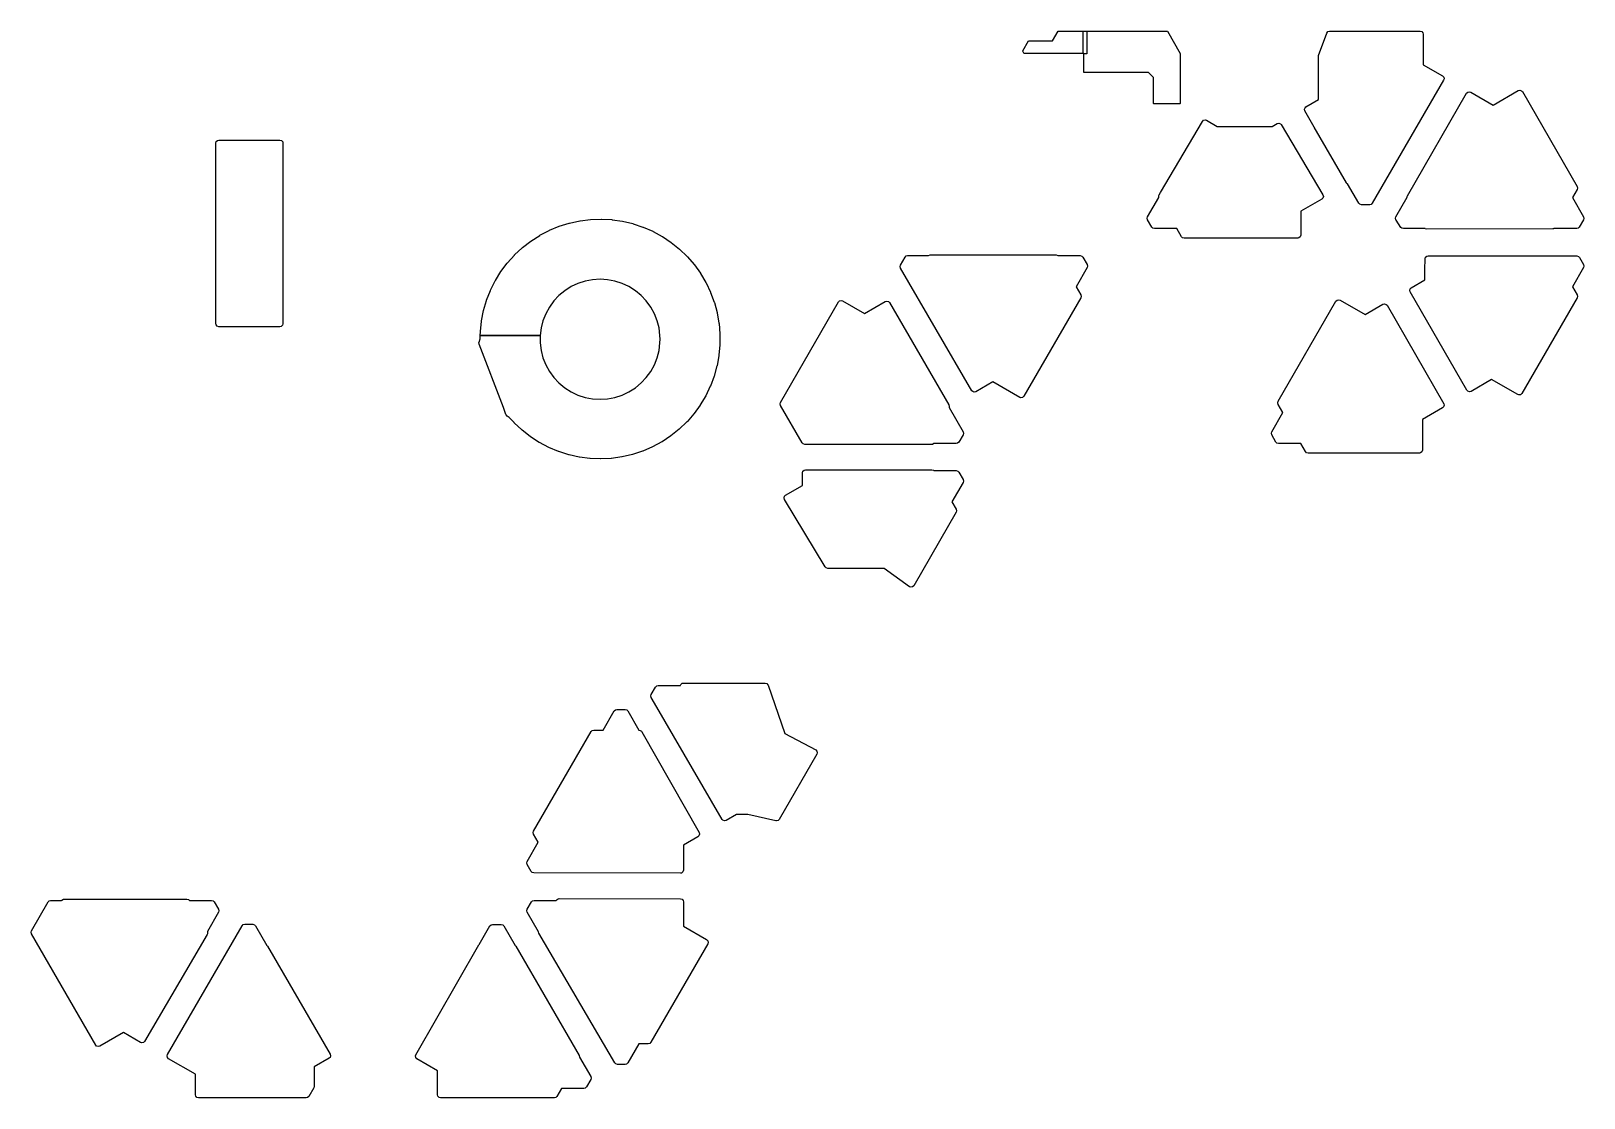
# Model space of a CAD drawing. Extents: x 133.3 to 198.1, y -113.6 to -69.1.
import ezdxf

# ---------------------------------------------------------------- set-up
doc = ezdxf.new("R2010")
doc.units = 0
doc.layers.add('BLACK', color=7, linetype='CONTINUOUS')

msp = doc.modelspace()

# ---------------------------------------------------------------- linework, layer by layer
at = {"layer": 'BLACK', "linetype": 'CONTINUOUS'}
for p, q in [((175.898211, -69.473351), (176.125774, -69.079201)), ((176.125774, -69.079201), (176.132879, -69.07375)), ((176.132879, -69.07375), (176.135907, -69.073351)), ((176.135907, -69.073351), (177.3137, -69.073312)), ((177.1746, -69.085016), (177.178027, -69.076743)), ((177.1746, -69.9883), (177.1746, -69.085016)), ((177.178027, -69.076743), (177.1863, -69.073316)), ((177.1863, -69.073316), (180.67324, -69.0732)), ((177.3137, -69.073312), (177.321973, -69.076739)), ((177.321973, -69.076739), (177.3254, -69.085012)), ((177.3254, -69.085012), (177.3254, -69.997671)), ((180.67324, -69.0732), (180.681513, -69.076627)), ((180.681513, -69.076627), (180.683376, -69.079056)), ((180.683376, -69.079056), (181.218436, -70.007102)), ((186.986103, -70.08341), (187.331281, -69.152014)), ((187.331281, -69.152014), (187.373708, -69.09509)), ((187.373708, -69.09509), (187.440177, -69.07014)), ((187.440177, -69.07014), (187.449428, -69.0698)), ((187.449428, -69.0698), (191.222504, -69.0698)), ((191.222504, -69.0698), (191.290625, -69.089802)), ((191.290625, -69.089802), (191.337118, -69.143458)), ((191.337118, -69.143458), (191.348504, -69.1958)), ((191.348504, -69.1958), (191.348503, -70.474819)), ((174.65042, -69.903336), (174.651589, -69.900514)), ((174.651589, -69.912214), (174.65042, -69.903336)), ((174.651589, -69.900514), (174.894835, -69.479201)), ((174.698896, -69.99415), (174.651589, -69.912214)), ((174.894835, -69.479201), (174.901939, -69.47375)), ((174.901939, -69.47375), (174.904967, -69.473351)), ((174.904967, -69.473351), (175.898211, -69.473351)), ((174.700755, -69.996573), (174.698896, -69.99415)), ((174.709028, -70), (174.700755, -69.996573)), ((177.2, -70), (174.709028, -70)), ((177.178027, -69.996573), (177.1746, -69.9883)), ((177.1863, -70), (177.178027, -69.996573)), ((177.2, -70), (177.1863, -70)), ((177.2, -70.7883), (177.2, -70)), ((177.2, -70.0137), (177.2, -70)), ((177.203427, -70.021973), (177.2, -70.0137)), ((177.2117, -70.0254), (177.203427, -70.021973)), ((177.297672, -70.0254), (177.2117, -70.0254)), ((177.30215, -70.024509), (177.297672, -70.0254)), ((177.313483, -70.019814), (177.30215, -70.024509)), ((177.319814, -70.013483), (177.313483, -70.019814)), ((177.324509, -70.002149), (177.319814, -70.013483)), ((177.3254, -69.997671), (177.324509, -70.002149)), ((181.218436, -70.007102), (181.22, -70.012946)), ((181.22, -70.012946), (181.22, -72.0883)), ((186.97825, -70.127196), (186.986103, -70.08341)), ((186.97825, -71.929999), (186.97825, -70.127196)), ((191.348503, -70.474819), (192.158074, -70.942225)), ((177.203427, -70.796573), (177.2, -70.7883)), ((177.2117, -70.8), (177.203427, -70.796573)), ((179.900001, -70.8), (177.2117, -70.8)), ((180.1, -70.999999), (179.900001, -70.8)), ((180.1, -72.0883), (180.1, -70.999999)), ((192.204114, -71.114481), (189.229321, -76.25209)), ((192.158074, -70.942225), (192.207067, -70.993607)), ((192.220503, -71.063321), (192.204114, -71.114481)), ((192.207067, -70.993607), (192.220503, -71.063321)), ((190.693779, -75.944619), (193.161236, -71.666951)), ((193.161236, -71.666951), (193.212599, -71.617938)), ((193.212599, -71.617938), (193.282307, -71.604474)), ((193.282307, -71.604474), (193.33338, -71.620789)), ((193.33338, -71.620789), (194.262082, -72.156976)), ((194.262084, -72.156976), (195.313803, -71.549764)), ((195.313803, -71.549764), (195.382798, -71.533026)), ((195.382798, -71.533026), (195.44989, -71.556246)), ((195.44989, -71.556246), (195.485922, -71.595883)), ((195.485922, -71.595883), (197.768212, -75.548928)), ((180.103427, -72.096573), (180.1, -72.0883)), ((180.1117, -72.1), (180.103427, -72.096573)), ((181.2083, -72.1), (180.1117, -72.1)), ((181.216573, -72.096573), (181.2083, -72.1)), ((181.22, -72.0883), (181.216573, -72.096573)), ((186.400091, -72.33242), (186.423217, -72.265296)), ((186.416927, -72.401392), (186.400091, -72.33242)), ((186.810049, -73.080085), (186.416927, -72.401392)), ((186.423217, -72.265296), (186.462701, -72.229267)), ((186.462701, -72.229267), (186.97825, -71.929999)), ((194.262082, -72.156976), (194.262084, -72.156976)), ((180.400007, -75.799986), (182.143841, -72.837657)), ((182.143841, -72.837657), (182.195636, -72.7891)), ((182.195636, -72.7891), (182.26546, -72.776253)), ((182.26546, -72.776253), (182.315425, -72.792458)), ((182.315425, -72.792458), (182.761144, -73.0498)), ((182.761144, -73.0498), (185.049171, -73.0498)), ((185.049171, -73.049799), (185.259747, -72.927562)), ((185.049171, -73.0498), (185.049171, -73.049799)), ((185.259747, -72.927562), (185.328703, -72.910662)), ((185.328703, -72.910662), (185.395849, -72.933725)), ((185.395849, -72.933725), (185.431356, -72.972223)), ((185.431356, -72.972223), (187.169506, -75.900744)), ((188.149422, -75.400709), (186.810049, -73.080085)), ((141, -73.746), (141.020002, -73.677879)), ((141, -81.274), (141, -73.746)), ((141.020002, -73.677879), (141.073658, -73.631386)), ((141.073658, -73.631386), (141.126, -73.62)), ((141.126, -73.62), (143.674, -73.62)), ((143.674, -73.62), (143.742121, -73.640002)), ((143.742121, -73.640002), (143.788614, -73.693658)), ((143.788614, -73.693658), (143.8, -73.746)), ((143.8, -73.746), (143.8, -81.274)), ((188.165313, -75.422477), (188.149422, -75.400709)), ((188.192959, -75.439329), (188.165313, -75.422477)), ((188.662129, -76.251953), (188.192959, -75.439329)), ((197.768212, -75.674928), (197.573647, -76.011926)), ((197.768212, -75.548928), (197.78495, -75.617923)), ((197.78495, -75.617923), (197.768212, -75.674928)), ((179.85973, -76.814953), (180.323357, -76.011928)), ((180.321092, -76.003474), (180.322782, -75.932498)), ((180.323357, -76.011928), (180.321092, -76.003474)), ((180.322782, -75.932498), (180.33549, -75.904826)), ((180.33549, -75.904826), (180.400007, -75.799986)), ((187.124154, -76.074173), (186.242417, -76.583245)), ((187.164664, -76.0369), (187.124154, -76.074173)), ((187.187074, -75.969533), (187.164664, -76.0369)), ((187.169506, -75.900744), (187.187074, -75.969533)), ((188.703127, -76.294951), (188.662129, -76.251953)), ((188.771248, -76.314953), (188.703127, -76.294951)), ((189.120281, -76.314953), (188.771248, -76.314953)), ((189.177877, -76.301019), (189.120281, -76.314953)), ((189.229321, -76.25209), (189.177877, -76.301019)), ((190.210019, -76.814952), (190.682243, -75.997037)), ((190.682243, -75.997037), (190.682905, -75.969214)), ((190.682905, -75.969214), (190.693779, -75.944619)), ((197.573647, -76.011926), (198.037272, -76.814953)), ((155.751852, -77.076625), (156.177414, -76.984199)), ((156.177414, -76.984199), (156.188506, -76.982304)), ((156.188506, -76.982304), (156.620627, -76.928212)), ((156.620627, -76.928212), (156.631844, -76.927314)), ((156.631844, -76.927314), (157.067077, -76.911992)), ((157.067077, -76.911992), (157.078329, -76.912099)), ((157.078329, -76.912099), (157.513182, -76.935666)), ((157.513182, -76.935666), (157.524379, -76.936776)), ((157.524379, -76.936776), (157.95539, -76.999045)), ((157.95539, -76.999045), (157.966444, -77.001149)), ((157.966444, -77.001149), (158.390204, -77.101629)), ((179.842992, -76.871958), (179.85973, -76.814953)), ((179.85973, -76.940953), (179.842992, -76.871958)), ((180.036984, -77.247966), (179.85973, -76.940953)), ((186.242417, -76.583245), (186.242417, -77.584966)), ((190.193281, -76.871948), (190.210019, -76.814952)), ((190.210014, -76.940945), (190.193281, -76.871948)), ((190.217213, -76.953416), (190.210014, -76.940945)), ((190.222186, -76.961335), (190.217213, -76.953416)), ((190.422726, -77.255878), (190.222186, -76.961335)), ((198.037272, -76.940953), (197.860019, -77.247966)), ((198.037272, -76.814953), (198.05401, -76.883949)), ((198.05401, -76.883949), (198.037272, -76.940953)), ((154.140198, -77.827655), (154.506558, -77.592205)), ((154.506558, -77.592205), (154.516286, -77.58655)), ((154.516286, -77.58655), (154.902182, -77.384728)), ((154.902182, -77.384728), (154.912377, -77.379963)), ((154.912377, -77.379963), (155.314753, -77.21337)), ((155.314753, -77.21337), (155.325331, -77.209534)), ((155.325331, -77.209534), (155.740973, -77.079501)), ((155.740973, -77.079501), (155.751852, -77.076625)), ((158.390204, -77.101629), (158.401027, -77.104712)), ((158.401027, -77.104712), (158.814116, -77.242593)), ((158.814116, -77.242593), (158.82462, -77.246629)), ((158.82462, -77.246629), (159.223753, -77.420812)), ((159.223753, -77.420812), (159.233855, -77.425768)), ((159.233855, -77.425768), (159.615875, -77.634876)), ((159.615875, -77.634876), (159.625494, -77.640715)), ((159.625494, -77.640715), (159.987322, -77.883064)), ((180.077982, -77.290964), (180.036984, -77.247966)), ((180.146103, -77.310966), (180.077982, -77.290964)), ((181.073356, -77.310966), (180.146103, -77.310966)), ((181.267924, -77.647966), (181.073356, -77.310966)), ((181.308922, -77.690964), (181.267924, -77.647966)), ((181.377043, -77.710966), (181.308922, -77.690964)), ((186.168759, -77.69958), (186.116417, -77.710966)), ((186.222415, -77.653087), (186.168759, -77.69958)), ((186.242417, -77.584966), (186.222415, -77.653087)), ((190.458756, -77.290964), (190.422726, -77.255878)), ((190.526877, -77.310966), (190.458756, -77.290964)), ((191.426152, -77.310966), (190.526877, -77.310966)), ((191.4346, -77.317758), (191.426152, -77.310966)), ((191.502767, -77.337601), (191.4346, -77.317758)), ((196.757435, -77.325281), (191.502767, -77.337601)), ((196.783919, -77.322402), (196.757435, -77.325281)), ((196.804865, -77.310966), (196.783919, -77.322402)), ((197.7509, -77.310966), (196.804865, -77.310966)), ((197.808637, -77.296959), (197.7509, -77.310966)), ((197.860019, -77.247966), (197.808637, -77.296959)), ((153.459867, -78.405463), (153.778553, -78.108647)), ((153.778553, -78.108647), (153.787122, -78.101353)), ((153.787122, -78.101353), (154.131013, -77.834155)), ((154.131013, -77.834155), (154.140198, -77.827655)), ((159.987322, -77.883064), (159.996383, -77.889737)), ((159.996383, -77.889737), (160.335155, -78.163407)), ((160.335155, -78.163407), (160.343583, -78.170862)), ((160.343583, -78.170862), (160.656572, -78.47365)), ((186.116417, -77.710966), (181.377043, -77.710966)), ((152.89306, -79.094981), (153.153919, -78.746254)), ((153.153919, -78.746254), (153.161055, -78.737554)), ((153.161055, -78.737554), (153.451984, -78.413493)), ((153.451984, -78.413493), (153.459867, -78.405463)), ((160.656572, -78.47365), (160.664303, -78.481828)), ((160.664303, -78.481828), (160.949052, -78.81136)), ((160.949052, -78.81136), (160.956021, -78.820193)), ((160.956021, -78.820193), (161.210213, -79.173783)), ((169.53954, -78.883817), (169.556013, -78.826976)), ((169.556455, -78.95277), (169.53954, -78.883817)), ((169.556013, -78.826976), (169.742599, -78.500452)), ((172.527915, -84.069147), (169.556455, -78.95277)), ((169.742599, -78.500452), (169.793764, -78.451231)), ((169.793764, -78.451231), (169.851998, -78.436966)), ((169.851998, -78.436966), (170.723943, -78.436966)), ((170.723943, -78.436966), (170.784327, -78.403993)), ((170.784327, -78.403993), (170.811251, -78.401113)), ((170.811251, -78.401113), (176.040924, -78.406872)), ((176.040924, -78.406872), (176.109022, -78.426949)), ((176.109022, -78.426949), (176.121438, -78.436965)), ((176.121438, -78.436965), (177.050321, -78.436965)), ((177.336694, -78.932978), (176.873068, -79.736002)), ((177.050321, -78.436965), (177.118442, -78.456967)), ((177.118442, -78.456967), (177.15944, -78.499965)), ((177.15944, -78.499965), (177.336694, -78.806978)), ((177.336694, -78.806978), (177.353432, -78.875973)), ((177.353432, -78.875973), (177.336694, -78.932978)), ((191.423655, -79.02105), (191.428616, -78.5746)), ((191.428616, -78.5746), (191.449374, -78.506706)), ((191.449374, -78.506706), (191.503542, -78.460812)), ((191.503542, -78.460812), (191.554608, -78.45)), ((191.554608, -78.45), (197.758425, -78.45)), ((198.037272, -78.932978), (197.573646, -79.736003)), ((197.758425, -78.45), (197.826546, -78.470002)), ((197.826546, -78.470002), (197.867544, -78.513)), ((197.867544, -78.513), (198.037272, -78.806978)), ((198.037272, -78.806978), (198.05401, -78.875973)), ((198.05401, -78.875973), (198.037272, -78.932978)), ((152.457821, -79.874254), (152.652551, -79.484716)), ((152.652551, -79.484716), (152.658027, -79.474886)), ((152.658027, -79.474886), (152.886729, -79.104284)), ((152.886729, -79.104284), (152.89306, -79.094981)), ((156.103051, -79.595366), (155.818708, -79.729167)), ((156.103055, -79.595364), (156.103051, -79.595366)), ((156.401936, -79.498251), (156.103055, -79.595364)), ((156.401944, -79.498249), (156.401936, -79.498251)), ((156.710629, -79.439364), (156.401944, -79.498249)), ((156.710652, -79.439361), (156.710629, -79.439364)), ((157.024272, -79.419631), (156.710652, -79.439361)), ((157.024286, -79.419631), (157.024272, -79.419631)), ((157.337905, -79.439361), (157.024286, -79.419631)), ((157.337928, -79.439364), (157.337905, -79.439361)), ((157.646613, -79.498249), (157.337928, -79.439364)), ((157.646621, -79.498251), (157.646613, -79.498249)), ((157.945502, -79.595364), (157.646621, -79.498251)), ((157.945506, -79.595366), (157.945502, -79.595364)), ((158.229849, -79.729167), (157.945506, -79.595366)), ((161.210213, -79.173783), (161.216367, -79.183205)), ((161.216367, -79.183205), (161.438012, -79.558088)), ((161.438012, -79.558088), (161.443301, -79.56802)), ((161.443301, -79.56802), (161.630616, -79.961179)), ((190.851575, -79.780284), (191.423647, -79.45)), ((191.423647, -79.02245), (191.423655, -79.02105)), ((191.423647, -79.45), (191.423647, -79.02245)), ((152.290406, -80.300529), (152.294048, -80.289882)), ((152.294048, -80.289882), (152.453244, -79.884534)), ((152.453244, -79.884534), (152.457821, -79.874254)), ((155.311217, -80.09788), (155.096088, -80.326971)), ((155.311219, -80.097878), (155.311217, -80.09788)), ((155.553364, -79.897558), (155.311219, -80.097878)), ((155.553367, -79.897556), (155.553364, -79.897558)), ((155.818694, -79.729175), (155.553367, -79.897556)), ((155.818708, -79.729167), (155.818694, -79.729175)), ((158.229863, -79.729175), (158.229849, -79.729167)), ((158.49519, -79.897556), (158.229863, -79.729175)), ((158.495193, -79.897558), (158.49519, -79.897556)), ((158.737338, -80.097878), (158.495193, -79.897558)), ((158.73734, -80.09788), (158.737338, -80.097878)), ((158.952469, -80.326971), (158.73734, -80.09788)), ((161.630616, -79.961179), (161.634997, -79.971544)), ((161.634997, -79.971544), (161.786482, -80.379835)), ((177.067634, -80.199003), (174.697749, -84.303764)), ((176.873068, -79.736002), (176.873068, -79.736003)), ((176.873068, -79.736003), (177.067634, -80.073003)), ((177.067634, -80.073003), (177.084372, -80.141998)), ((177.084372, -80.141998), (177.067634, -80.199003)), ((187.713378, -80.339262), (187.76476, -80.290269)), ((187.76476, -80.290269), (187.834474, -80.276833)), ((187.834474, -80.276833), (187.885497, -80.293143)), ((187.885497, -80.293143), (188.924386, -80.892947)), ((190.788714, -79.883483), (190.811895, -79.816377)), ((190.805494, -79.952468), (190.788714, -79.883483)), ((193.175009, -84.050922), (190.805494, -79.952468)), ((190.811895, -79.816377), (190.851575, -79.780284)), ((197.768212, -80.199003), (195.466483, -84.185712)), ((197.573646, -79.736003), (197.573646, -79.736004)), ((197.573646, -79.736004), (197.768212, -80.073003)), ((197.768212, -80.073003), (197.78495, -80.141998)), ((197.78495, -80.141998), (197.768212, -80.199003)), ((152.080705, -81.156592), (152.165328, -80.729404)), ((152.165328, -80.729404), (152.168005, -80.718475)), ((152.168005, -80.718475), (152.290406, -80.300529)), ((154.759975, -80.856601), (154.644288, -81.14879)), ((154.911373, -80.581209), (154.759975, -80.856601)), ((155.096088, -80.326971), (154.911373, -80.581209)), ((159.137185, -80.581209), (158.952469, -80.326971)), ((159.288582, -80.856601), (159.137184, -80.581209)), ((159.137184, -80.581209), (159.137185, -80.581209)), ((159.404269, -81.14879), (159.288582, -80.856601)), ((161.786482, -80.379835), (161.789921, -80.390548)), ((161.789921, -80.390548), (161.904379, -80.810733)), ((161.904379, -80.810733), (161.906849, -80.821712)), ((161.906849, -80.821712), (161.983363, -81.250438)), ((164.547182, -84.555722), (166.964512, -80.368785)), ((166.964512, -80.368785), (167.015894, -80.319792)), ((167.015894, -80.319792), (167.085608, -80.306356)), ((167.085608, -80.306356), (167.136631, -80.322666)), ((167.136631, -80.322666), (168.04737, -80.848482)), ((168.04737, -80.848482), (168.047372, -80.848482)), ((168.047372, -80.848482), (168.916055, -80.346945)), ((168.916055, -80.346945), (168.98505, -80.330207)), ((168.98505, -80.330207), (169.052142, -80.353427)), ((169.052142, -80.353427), (169.088012, -80.392784)), ((169.088012, -80.392784), (171.565546, -84.658699)), ((185.303934, -84.51254), (187.713378, -80.339262)), ((188.924386, -80.892947), (188.924388, -80.892947)), ((188.924388, -80.892947), (189.670723, -80.462049)), ((189.670723, -80.462049), (189.739718, -80.445311)), ((189.739718, -80.445311), (189.80681, -80.468531)), ((189.80681, -80.468531), (189.842893, -80.508256)), ((189.842893, -80.508256), (192.206636, -84.610045)), ((141.011386, -81.326342), (141, -81.274)), ((141.057879, -81.379998), (141.011386, -81.326342)), ((141.126, -81.4), (141.057879, -81.379998)), ((143.674, -81.4), (141.126, -81.4)), ((143.726342, -81.388614), (143.674, -81.4)), ((143.779998, -81.342121), (143.726342, -81.388614)), ((143.8, -81.274), (143.779998, -81.342121)), ((152.032766, -81.601456), (152.079013, -81.167717)), ((152.079013, -81.167717), (152.080705, -81.156592)), ((154.566131, -81.453199), (154.526747, -81.764956)), ((154.566133, -81.453186), (154.566131, -81.453199)), ((154.644287, -81.148793), (154.566133, -81.453186)), ((154.644288, -81.14879), (154.644287, -81.148793)), ((159.40427, -81.148793), (159.404269, -81.14879)), ((159.482424, -81.453186), (159.40427, -81.148793)), ((159.482426, -81.453199), (159.482424, -81.453186)), ((159.52181, -81.764957), (159.482426, -81.453199)), ((161.983363, -81.250438), (161.984843, -81.261593)), ((161.984843, -81.261593), (162.0228, -81.695419)), ((151.974526, -82.052768), (151.978173, -82.039074)), ((151.980311, -82.123528), (151.974526, -82.052768)), ((151.978173, -82.039074), (152.022187, -81.904708)), ((152.998993, -84.772104), (151.980311, -82.123528)), ((152.022187, -81.904708), (152.022188, -81.904703)), ((152.022188, -81.904703), (152.026001, -81.829696)), ((152.026001, -81.829696), (152.02781, -81.764975)), ((152.02781, -81.764975), (152.032105, -81.611295)), ((152.02781, -81.764975), (154.526746, -81.764975)), ((154.526746, -81.764975), (152.02781, -81.764975)), ((152.032105, -81.611295), (152.032766, -81.601456)), ((154.526747, -81.764956), (154.526746, -81.764975)), ((154.526746, -81.764975), (154.526746, -82.079228)), ((154.526746, -82.079228), (154.526747, -82.079247)), ((154.526747, -82.079247), (154.566131, -82.391004)), ((159.482426, -82.391004), (159.52181, -82.079246)), ((159.521812, -81.764979), (159.52181, -81.764957)), ((159.52181, -82.079246), (159.521812, -82.079224)), ((159.524279, -81.922102), (159.521812, -81.764979)), ((159.521812, -82.079224), (159.524279, -81.922102)), ((162.021854, -82.153408), (161.982106, -82.587076)), ((162.02238, -82.142168), (162.021854, -82.153408)), ((162.02328, -81.706661), (162.02238, -82.142168)), ((162.0228, -81.695419), (162.02328, -81.706661)), ((154.566131, -82.391004), (154.566133, -82.391017)), ((154.566133, -82.391017), (154.644287, -82.69541)), ((154.644287, -82.69541), (154.644288, -82.695413)), ((154.644288, -82.695413), (154.759975, -82.987602)), ((159.288582, -82.987602), (159.404269, -82.695413)), ((159.404269, -82.695413), (159.40427, -82.69541)), ((159.40427, -82.69541), (159.482424, -82.391017)), ((159.482424, -82.391017), (159.482426, -82.391004)), ((161.98058, -82.598225), (161.902297, -83.026631)), ((161.982106, -82.587076), (161.98058, -82.598225)), ((154.759975, -82.987602), (154.911373, -83.262994)), ((154.911373, -83.262994), (154.911372, -83.262994)), ((154.911372, -83.262994), (155.096088, -83.517232)), ((155.096088, -83.517232), (155.311217, -83.746323)), ((158.73734, -83.746323), (158.952469, -83.517232)), ((158.952469, -83.517232), (159.137184, -83.262994)), ((159.137184, -83.262994), (159.288582, -82.987602)), ((161.780106, -83.468012), (161.626934, -83.875676)), ((161.78359, -83.457312), (161.780106, -83.468012)), ((161.899782, -83.037599), (161.78359, -83.457312)), ((161.902297, -83.026631), (161.899782, -83.037599)), ((155.311217, -83.746323), (155.311219, -83.746325)), ((155.311219, -83.746325), (155.553364, -83.946645)), ((155.553364, -83.946645), (155.553367, -83.946647)), ((155.553367, -83.946647), (155.818694, -84.115028)), ((155.818694, -84.115028), (155.818708, -84.115036)), ((155.818708, -84.115036), (156.103051, -84.248837)), ((157.945506, -84.248837), (158.229849, -84.115036)), ((158.229849, -84.115036), (158.229863, -84.115028)), ((158.229863, -84.115028), (158.49519, -83.946647)), ((158.49519, -83.946647), (158.495193, -83.946645)), ((158.495193, -83.946645), (158.737338, -83.746325)), ((158.737338, -83.746325), (158.73734, -83.746323)), ((161.62251, -83.886022), (161.433577, -84.278401)), ((161.626934, -83.875676), (161.62251, -83.886022)), ((172.563785, -84.108503), (172.527915, -84.069147)), ((172.630877, -84.131724), (172.563785, -84.108503)), ((172.699872, -84.114986), (172.630877, -84.131724)), ((173.409325, -83.705384), (172.699872, -84.114986)), ((173.409327, -83.705384), (173.409325, -83.705384)), ((174.52563, -84.349883), (173.409327, -83.705384)), ((193.211003, -84.090493), (193.175009, -84.050922)), ((193.278094, -84.113714), (193.211003, -84.090493)), ((193.34709, -84.096976), (193.278094, -84.113714)), ((194.20394, -83.602275), (193.34709, -84.096976)), ((194.203942, -83.602275), (194.20394, -83.602275)), ((195.294364, -84.231831), (194.203942, -83.602275)), ((195.466483, -84.185712), (195.415101, -84.234705)), ((153.101611, -85.067475), (152.998993, -84.772104)), ((156.103051, -84.248837), (156.103055, -84.248839)), ((156.103055, -84.248839), (156.401936, -84.345952)), ((156.401936, -84.345952), (156.401944, -84.345954)), ((156.401944, -84.345954), (156.710628, -84.404839)), ((156.710628, -84.404839), (156.710651, -84.404842)), ((156.710651, -84.404842), (157.024273, -84.424574)), ((157.024273, -84.424574), (157.024285, -84.424574)), ((157.024285, -84.424574), (157.337906, -84.404842)), ((157.337906, -84.404842), (157.337929, -84.404839)), ((157.337929, -84.404839), (157.646613, -84.345954)), ((157.646613, -84.345954), (157.646621, -84.345952)), ((157.646621, -84.345952), (157.945502, -84.248839)), ((157.945502, -84.248839), (157.945506, -84.248837)), ((161.19887, -84.67166), (160.943211, -85.024212)), ((161.205062, -84.662265), (161.19887, -84.67166)), ((161.428247, -84.288312), (161.205062, -84.662265)), ((161.433577, -84.278401), (161.428247, -84.288312)), ((164.530444, -84.612727), (164.547182, -84.555722)), ((164.547182, -84.681722), (164.530444, -84.612727)), ((165.450896, -86.247), (164.547182, -84.681722)), ((171.565546, -84.658699), (171.582461, -84.727652)), ((171.578296, -84.754589), (171.575779, -84.763982)), ((171.575779, -84.763982), (172.161548, -85.778565)), ((171.582461, -84.727652), (171.578296, -84.754589)), ((174.576653, -84.366193), (174.52563, -84.349883)), ((174.646367, -84.352757), (174.576653, -84.366193)), ((174.697749, -84.303764), (174.646367, -84.352757)), ((185.287196, -84.569545), (185.303934, -84.51254)), ((185.303934, -84.63854), (185.287196, -84.569545)), ((185.498503, -84.97554), (185.303934, -84.63854)), ((192.160466, -84.782076), (191.317561, -85.268728)), ((192.200043, -84.746127), (192.160466, -84.782076)), ((192.223318, -84.679054), (192.200043, -84.746127)), ((192.206636, -84.610045), (192.223318, -84.679054)), ((195.345387, -84.248141), (195.294364, -84.231831)), ((195.415101, -84.234705), (195.345387, -84.248141)), ((153.107502, -85.0816), (153.101611, -85.067475)), ((153.155453, -85.133956), (153.107502, -85.0816)), ((153.239103, -85.184519), (153.155453, -85.133956)), ((153.239104, -85.18452), (153.239103, -85.184519)), ((153.290928, -85.238937), (153.239104, -85.18452)), ((153.437988, -85.400484), (153.290928, -85.238937)), ((153.444907, -85.407512), (153.437988, -85.400484)), ((153.762865, -85.706112), (153.444907, -85.407512)), ((160.64234, -85.369507), (160.328092, -85.671013)), ((160.650104, -85.361362), (160.64234, -85.369507)), ((160.936205, -85.033018), (160.650104, -85.361362)), ((160.943211, -85.024212), (160.936205, -85.033018)), ((185.034875, -85.778566), (185.498503, -84.975541)), ((185.498503, -84.975541), (185.498503, -84.97554)), ((191.317561, -85.268728), (191.317561, -86.548579)), ((153.771404, -85.713441), (153.762865, -85.706112)), ((154.114192, -85.982058), (153.771404, -85.713441)), ((154.12335, -85.988596), (154.114192, -85.982058)), ((154.488734, -86.225557), (154.12335, -85.988596)), ((159.970656, -85.95733), (159.607824, -86.198186)), ((159.979744, -85.950694), (159.970656, -85.95733)), ((160.319632, -85.678433), (159.979744, -85.950694)), ((160.328092, -85.671013), (160.319632, -85.678433)), ((172.161548, -85.904565), (171.984295, -86.211579)), ((172.161548, -85.778565), (172.178286, -85.84756)), ((172.178286, -85.84756), (172.161548, -85.904565)), ((185.018137, -85.835571), (185.034875, -85.778566)), ((185.034875, -85.904566), (185.018137, -85.835571)), ((185.212129, -86.211579), (185.034875, -85.904566)), ((154.498439, -86.231252), (154.488734, -86.225557)), ((154.883504, -86.434669), (154.498439, -86.231252)), ((154.893679, -86.439476), (154.883504, -86.434669)), ((155.295366, -86.607729), (154.893679, -86.439476)), ((155.305928, -86.611608), (155.295366, -86.607729)), ((155.721012, -86.74335), (155.305928, -86.611608)), ((155.731879, -86.746272), (155.721012, -86.74335)), ((156.157065, -86.840457), (155.731879, -86.746272)), ((158.37032, -86.732165), (157.946161, -86.830892)), ((158.381155, -86.729127), (158.37032, -86.732165)), ((158.794819, -86.59295), (158.381155, -86.729127)), ((158.80534, -86.588957), (158.794819, -86.59295)), ((159.205187, -86.416424), (158.80534, -86.588957)), ((159.215309, -86.411509), (159.205187, -86.416424)), ((159.598181, -86.203984), (159.215309, -86.411509)), ((159.607824, -86.198186), (159.598181, -86.203984)), ((165.491894, -86.289998), (165.450896, -86.247)), ((165.560015, -86.31), (165.491894, -86.289998)), ((170.860312, -86.31), (165.560015, -86.31)), ((170.887095, -86.307121), (170.860312, -86.31)), ((170.946689, -86.274579), (170.887095, -86.307121)), ((171.875176, -86.274579), (170.946689, -86.274579)), ((171.932913, -86.260572), (171.875176, -86.274579)), ((171.984295, -86.211579), (171.932913, -86.260572)), ((185.253127, -86.254577), (185.212129, -86.211579)), ((185.321248, -86.274579), (185.253127, -86.254577)), ((186.248502, -86.274579), (185.321248, -86.274579)), ((186.44307, -86.611579), (186.248502, -86.274579)), ((186.484068, -86.654577), (186.44307, -86.611579)), ((186.552189, -86.674579), (186.484068, -86.654577)), ((191.191561, -86.674579), (186.552189, -86.674579)), ((191.243903, -86.663193), (191.191561, -86.674579)), ((191.297559, -86.6167), (191.243903, -86.663193)), ((191.317561, -86.548579), (191.297559, -86.6167)), ((156.168149, -86.842398), (156.157065, -86.840457)), ((156.600049, -86.898274), (156.168149, -86.842398)), ((156.611262, -86.899218), (156.600049, -86.898274)), ((157.046429, -86.916337), (156.611262, -86.899218)), ((157.057681, -86.916276), (157.046429, -86.916337)), ((157.492614, -86.894506), (157.057681, -86.916276)), ((157.503817, -86.893443), (157.492614, -86.894506)), ((157.935099, -86.832951), (157.503817, -86.893443)), ((157.946161, -86.830892), (157.935099, -86.832951)), ((165.480001, -87.427879), (165.533657, -87.381386)), ((165.533657, -87.381386), (165.585999, -87.37)), ((165.585999, -87.37), (170.865154, -87.37)), ((170.865154, -87.37), (170.933275, -87.390002)), ((170.933275, -87.390002), (170.946398, -87.400578)), ((170.946398, -87.400578), (171.875177, -87.400578)), ((171.875177, -87.400578), (171.943298, -87.42058)), ((171.943298, -87.42058), (171.984296, -87.463578)), ((164.758478, -88.428115), (165.459998, -88.023093)), ((165.459998, -88.023093), (165.459999, -88.023093)), ((165.459999, -87.496), (165.480001, -87.427879)), ((165.459999, -88.023093), (165.459999, -87.496)), ((172.161549, -87.89659), (171.697924, -88.699615)), ((171.984296, -87.463578), (172.161549, -87.77059)), ((172.161549, -87.77059), (172.178287, -87.839585)), ((172.178287, -87.839585), (172.161549, -87.89659)), ((164.695528, -88.533671), (164.717449, -88.466143)), ((164.713596, -88.60233), (164.695528, -88.533671)), ((166.413427, -91.419389), (164.713596, -88.60233)), ((164.717449, -88.466143), (164.758478, -88.428115)), ((171.697924, -88.699615), (171.878121, -89.011729)), ((171.878121, -89.137729), (170.108052, -92.203578)), ((171.878121, -89.011729), (171.894859, -89.080725)), ((171.894859, -89.080725), (171.878121, -89.137729)), ((166.452751, -91.460009), (166.413427, -91.419389)), ((166.520788, -91.480292), (166.452751, -91.460009)), ((168.869999, -91.49), (166.520788, -91.480292)), ((169.925759, -92.243153), (168.869999, -91.49)), ((169.986956, -92.266007), (169.925759, -92.243153)), ((170.05667, -92.252571), (169.986956, -92.266007)), ((170.108052, -92.203578), (170.05667, -92.252571)), ((159.159151, -96.734203), (159.336406, -96.427191)), ((159.336406, -96.427191), (159.387789, -96.378198)), ((159.387789, -96.378198), (159.445525, -96.364191)), ((159.445525, -96.364191), (160.372779, -96.364191)), ((160.372779, -96.364191), (160.381843, -96.355126)), ((160.381843, -96.355126), (160.39278, -96.317879)), ((160.39278, -96.317879), (160.446436, -96.271386)), ((160.446436, -96.271386), (160.498778, -96.26)), ((160.498778, -96.26), (163.910404, -96.26)), ((163.910404, -96.26), (163.978525, -96.280002)), ((163.978525, -96.280002), (164.025018, -96.333658)), ((164.025018, -96.333658), (164.029418, -96.344628)), ((164.029418, -96.344628), (164.73, -98.359999)), ((159.142413, -96.791207), (159.159151, -96.734203)), ((159.159151, -96.860203), (159.142413, -96.791207)), ((159.296502, -97.098104), (159.159151, -96.860203)), ((159.29665, -97.09836), (159.296502, -97.098104)), ((162.110647, -101.946072), (159.29665, -97.09836)), ((157.147633, -98.226228), (157.611261, -97.423203)), ((157.611261, -97.423203), (157.662643, -97.37421)), ((157.662643, -97.37421), (157.72038, -97.360203)), ((157.72038, -97.360203), (158.074888, -97.360203)), ((158.074888, -97.360203), (158.143009, -97.380205)), ((158.143009, -97.380205), (158.184007, -97.423203)), ((158.184007, -97.423203), (158.647633, -98.226228)), ((154.253067, -102.439766), (156.649381, -98.289229)), ((156.649381, -98.289229), (156.700763, -98.240236)), ((156.700763, -98.240236), (156.7585, -98.226229)), ((156.7585, -98.226229), (157.147633, -98.226229)), ((157.147633, -98.226229), (157.147633, -98.226228)), ((158.647633, -98.226228), (158.693692, -98.23857)), ((158.693692, -98.23857), (158.754315, -98.275521)), ((158.754315, -98.275521), (158.770718, -98.298183)), ((158.770718, -98.298183), (161.151015, -102.50098)), ((164.73, -98.359999), (164.73, -98.36)), ((164.73, -98.36), (166.017826, -99.05234)), ((166.017826, -99.05234), (166.068354, -99.102214)), ((166.067306, -99.226277), (164.496527, -101.94934)), ((166.083898, -99.171488), (166.067306, -99.226277)), ((166.068354, -99.102214), (166.083898, -99.171488)), ((162.14653, -101.985452), (162.110647, -101.946072)), ((162.213622, -102.008673), (162.14653, -101.985452)), ((162.282618, -101.991935), (162.213622, -102.008673)), ((162.718986, -101.74), (162.282618, -101.991935)), ((163.184644, -101.74), (162.718986, -101.74)), ((164.359237, -102.009198), (163.184644, -101.74)), ((164.375455, -102.011816), (164.359237, -102.009198)), ((164.445163, -101.998353), (164.375455, -102.011816)), ((164.496527, -101.94934), (164.445163, -101.998353)), ((153.984007, -103.705791), (154.447635, -102.902766)), ((154.236329, -102.496771), (154.253067, -102.439766)), ((154.253067, -102.565766), (154.236329, -102.496771)), ((154.447635, -102.902765), (154.253067, -102.565766)), ((154.447635, -102.902766), (154.447635, -102.902765)), ((161.104378, -102.672193), (160.5, -103.021132)), ((161.143406, -102.637009), (161.104378, -102.672193)), ((161.167181, -102.570111), (161.143406, -102.637009)), ((161.151015, -102.50098), (161.167181, -102.570111)), ((160.5, -103.021132), (160.5, -104.070507)), ((153.967269, -103.762795), (153.984007, -103.705791)), ((153.984007, -103.831791), (153.967269, -103.762795)), ((154.150123, -104.119514), (153.984007, -103.831791)), ((154.190879, -104.162356), (154.150123, -104.119514)), ((154.258954, -104.182514), (154.190879, -104.162356)), ((160.373712, -104.196507), (154.258954, -104.182514)), ((160.426342, -104.185121), (160.373712, -104.196507)), ((160.479998, -104.138628), (160.426342, -104.185121)), ((160.5, -104.070507), (160.479998, -104.138628)), ((133.312435, -106.590179), (134.003627, -105.393)), ((134.003627, -105.393), (134.055009, -105.344007)), ((134.055009, -105.344007), (134.112746, -105.33)), ((134.112746, -105.33), (134.569999, -105.33)), ((134.569999, -105.33), (134.585733, -105.314266)), ((134.585733, -105.314266), (134.648045, -105.280241)), ((134.648045, -105.280241), (134.67468, -105.277361)), ((134.67468, -105.277361), (139.788236, -105.271323)), ((139.788236, -105.271323), (139.856381, -105.291245)), ((139.856381, -105.291245), (139.87748, -105.308228)), ((139.87748, -105.308228), (139.897056, -105.327804)), ((139.897056, -105.327804), (140.824311, -105.327804)), ((140.824311, -105.327804), (140.892432, -105.347806)), ((140.892432, -105.347806), (140.93343, -105.390804)), ((140.93343, -105.390804), (141.110683, -105.697816)), ((153.984007, -105.697815), (154.161259, -105.390804)), ((154.161259, -105.390804), (154.212641, -105.341811)), ((154.212641, -105.341811), (154.270378, -105.327804)), ((154.270378, -105.327804), (155.197635, -105.327804)), ((155.197635, -105.327804), (155.234539, -105.290901)), ((155.234539, -105.290901), (155.236749, -105.293111)), ((155.236749, -105.293111), (155.271292, -105.26318)), ((155.271292, -105.26318), (155.32383, -105.251794)), ((155.32383, -105.251794), (160.374196, -105.259648)), ((160.374196, -105.259648), (160.442286, -105.279756)), ((160.442286, -105.279756), (160.488695, -105.333484)), ((160.488695, -105.333484), (160.5, -105.385648)), ((160.5, -105.385648), (160.5, -106.404126)), ((141.110683, -105.823816), (140.647055, -106.626841)), ((141.110683, -105.697816), (141.127421, -105.766811)), ((141.127421, -105.766811), (141.110683, -105.823816)), ((153.967269, -105.75482), (153.984007, -105.697815)), ((153.984007, -105.823815), (153.967269, -105.75482)), ((154.45186, -106.634161), (153.984007, -105.823815)), ((133.295697, -106.647184), (133.312435, -106.590179)), ((133.312435, -106.716179), (133.295697, -106.647184)), ((135.99479, -111.362154), (133.312435, -106.716179)), ((140.642047, -106.753167), (138.029556, -111.205606)), ((138.983831, -111.75529), (142.095461, -106.386634)), ((140.65339, -106.727769), (140.642047, -106.753167)), ((140.647055, -106.626841), (140.65508, -106.656792)), ((140.65508, -106.656792), (140.65339, -106.727769)), ((142.095461, -106.386634), (142.146926, -106.337727)), ((142.146926, -106.337727), (142.204474, -106.323817)), ((142.204474, -106.323817), (142.549455, -106.323817)), ((142.549455, -106.323817), (142.617576, -106.343819)), ((142.617576, -106.343819), (142.658574, -106.386817)), ((142.658574, -106.386817), (143.133798, -107.209929)), ((151.985539, -107.167237), (152.432546, -106.393)), ((152.432546, -106.393), (152.483929, -106.344007)), ((152.483929, -106.344007), (152.541665, -106.33)), ((152.541665, -106.33), (152.903313, -106.33)), ((152.903313, -106.33), (152.971434, -106.350002)), ((152.971434, -106.350002), (153.012432, -106.393)), ((153.012432, -106.393), (153.482214, -107.206686)), ((154.467676, -106.697258), (154.45186, -106.634161)), ((157.646238, -112.107233), (154.467676, -106.697258)), ((160.5, -106.404126), (161.469456, -106.963842)), ((143.133798, -107.209929), (143.144712, -107.216582)), ((143.144712, -107.216582), (143.160497, -107.238162)), ((143.160497, -107.238162), (145.768917, -111.739203)), ((149.341774, -111.761238), (151.971708, -107.180489)), ((151.971708, -107.180489), (151.985539, -107.167237)), ((153.482214, -107.206686), (153.501151, -107.218228)), ((153.501151, -107.218228), (153.516952, -107.239836)), ((153.516952, -107.239836), (156.153882, -111.792764)), ((161.515575, -107.135961), (159.145888, -111.24038)), ((161.469456, -106.963842), (161.518449, -107.015224)), ((161.531885, -107.084938), (161.515575, -107.135961)), ((161.518449, -107.015224), (161.531885, -107.084938)), ((136.030822, -111.401791), (135.99479, -111.362154)), ((137.148631, -110.841475), (136.166909, -111.408273)), ((137.148633, -110.841475), (137.148631, -110.841475)), ((137.857882, -111.25096), (137.148633, -110.841475)), ((137.908024, -111.267183), (137.857882, -111.25096)), ((137.97783, -111.254237), (137.908024, -111.267183)), ((138.029556, -111.205606), (137.97783, -111.254237)), ((158.647633, -111.303379), (158.184007, -112.106405)), ((159.036769, -111.30338), (158.647633, -111.303379)), ((159.094506, -111.289373), (159.036769, -111.30338)), ((159.145888, -111.24038), (159.094506, -111.289373)), ((136.097914, -111.425011), (136.030822, -111.401791)), ((136.166909, -111.408273), (136.097914, -111.425011)), ((138.967415, -111.806496), (138.983831, -111.75529)), ((138.980851, -111.876209), (138.967415, -111.806496)), ((139.029844, -111.927592), (138.980851, -111.876209)), ((140.149999, -112.574315), (139.029844, -111.927592)), ((145.7229, -111.911499), (145.1, -112.271132)), ((145.762655, -111.875301), (145.7229, -111.911499)), ((145.785767, -111.808171), (145.762655, -111.875301)), ((145.768917, -111.739203), (145.785767, -111.808171)), ((149.325616, -111.811997), (149.341774, -111.761238)), ((149.339052, -111.88171), (149.325616, -111.811997)), ((149.388045, -111.933093), (149.339052, -111.88171)), ((150.249999, -112.430743), (149.388045, -111.933093)), ((156.153882, -111.792764), (156.170714, -111.861736)), ((156.170714, -111.861736), (156.170522, -111.86297)), ((156.170522, -111.86297), (156.636116, -112.669405)), ((140.15, -112.574316), (140.149999, -112.574315)), ((140.15, -113.439418), (140.15, -112.574316)), ((145.1, -112.271132), (145.1, -113.083506)), ((150.25, -112.430744), (150.249999, -112.430743)), ((150.25, -113.439418), (150.25, -112.430744)), ((156.636116, -112.669405), (156.652854, -112.7384)), ((157.686754, -112.149403), (157.646238, -112.107233)), ((157.754875, -112.169405), (157.686754, -112.149403)), ((158.074888, -112.169405), (157.754875, -112.169405)), ((158.132625, -112.155398), (158.074888, -112.169405)), ((158.184007, -112.106405), (158.132625, -112.155398)), ((145.083119, -113.146506), (144.877633, -113.502418)), ((145.1, -113.083506), (145.083119, -113.146506)), ((155.42249, -113.165418), (155.227923, -113.502418)), ((156.349743, -113.165418), (155.42249, -113.165418)), ((156.40748, -113.151411), (156.349743, -113.165418)), ((156.458862, -113.102418), (156.40748, -113.151411)), ((156.636116, -112.795405), (156.458862, -113.102418)), ((156.652854, -112.7384), (156.636116, -112.795405)), ((140.161386, -113.49176), (140.15, -113.439418)), ((140.207879, -113.545416), (140.161386, -113.49176)), ((140.276, -113.565418), (140.207879, -113.545416)), ((144.768514, -113.565418), (140.276, -113.565418)), ((144.826251, -113.551411), (144.768514, -113.565418)), ((144.877633, -113.502418), (144.826251, -113.551411)), ((150.261386, -113.49176), (150.25, -113.439418)), ((150.307879, -113.545416), (150.261386, -113.49176)), ((150.376, -113.565418), (150.307879, -113.545416)), ((155.118804, -113.565418), (150.376, -113.565418)), ((155.17654, -113.551411), (155.118804, -113.565418)), ((155.227923, -113.502418), (155.17654, -113.551411))]:
    msp.add_line(p, q, dxfattribs=at)

doc.saveas('drawing.dxf')
